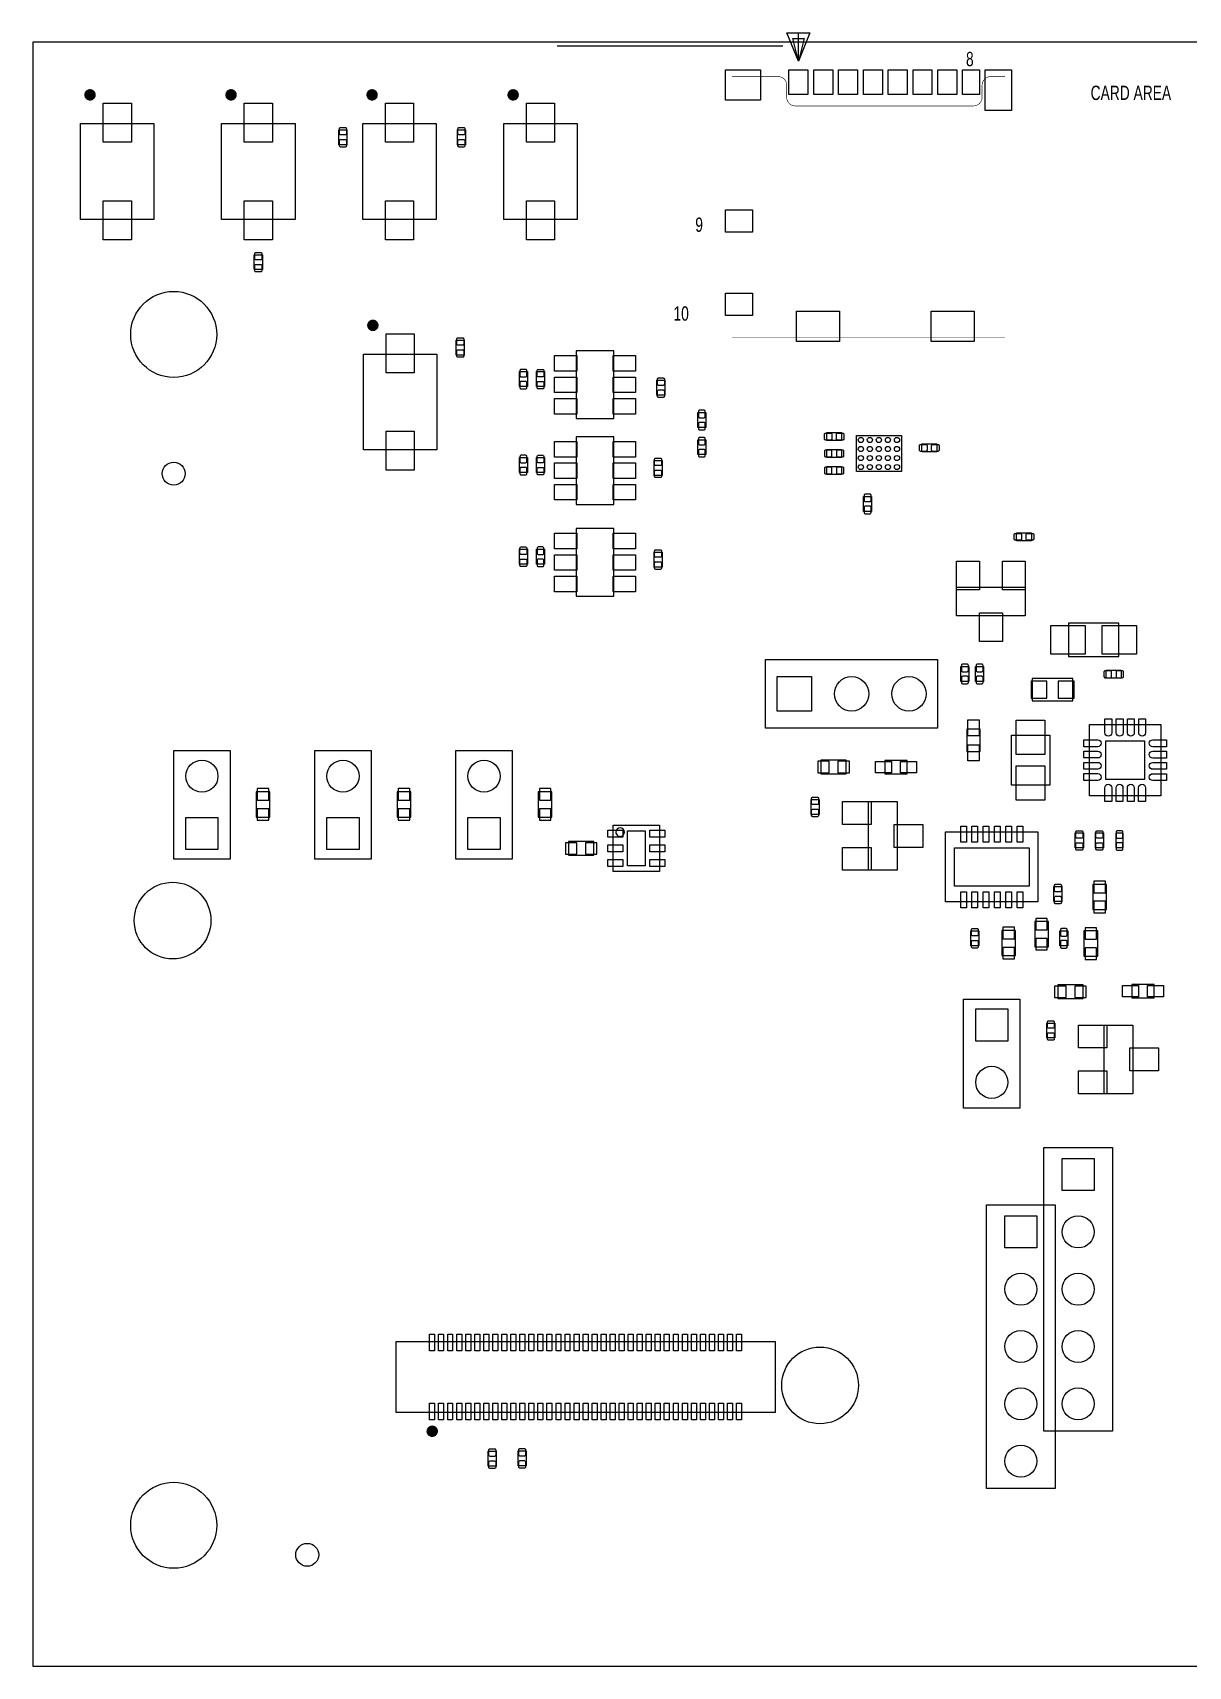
# Model space of a CAD drawing. Header units: inches. Extents: x -6 to 121, y -6 to 66.
# Drawn here: x -6.2 to 45, y -6.2 to 66.2 of the extents above; entities that cross this region are included whole.
import ezdxf
from ezdxf.enums import TextEntityAlignment as Align

# ---------------------------------------------------------------- set-up
doc = ezdxf.new("R2010")
doc.units = ezdxf.units.IN
for name, color, linetype in [('BG_OUTLINE', 171, 'CONTINUOUS'), ('PG_ASSEMBLY_TOP', 111, 'CONTINUOUS'), ('PIN_TOP', 4, 'CONTINUOUS')]:
    doc.layers.add(name, color=color, linetype=linetype)

msp = doc.modelspace()

# ---------------------------------------------------------------- linework, layer by layer
at = {"layer": 'BG_OUTLINE'}
for points in [[(-6.25, -6.25), (115.9748, -6.25), (115.9748, 65.7336), (-6.25, 65.7336), (-6.25, -6.25)], [(26.9961, 65.5583), (16.9935, 65.5583)]]:
    msp.add_lwpolyline(points, dxfattribs=at)
at = {"layer": 'PG_ASSEMBLY_TOP'}
for points in [[(27.6834, 64.8824), (27.1754, 66.1524), (28.1914, 66.1524), (27.6834, 64.8824), (27.4294, 65.8984), (27.9374, 65.8984), (27.6834, 64.8824), (27.6834, 66.1524)], [(-4.1256, 57.8791), (-4.1256, 62.1209), (-0.8744, 62.1209), (-0.8744, 57.8791), (-4.1256, 57.8791)], [(2.1244, 57.8791), (2.1244, 62.1209), (5.3756, 62.1209), (5.3756, 57.8791), (2.1244, 57.8791)], [(7.6778, 61.1865), (7.3222, 61.1865), (7.3222, 61.8469), (7.6778, 61.8469), (7.6778, 61.1865)], [(8.3744, 57.8791), (8.3744, 62.1209), (11.6256, 62.1209), (11.6256, 57.8791), (8.3744, 57.8791)], [(12.9278, 61.1865), (12.5722, 61.1865), (12.5722, 61.8469), (12.9278, 61.8469), (12.9278, 61.1865)], [(14.6244, 57.8791), (14.6244, 62.1209), (17.8756, 62.1209), (17.8756, 57.8791), (14.6244, 57.8791)], [(3.5722, 56.3135), (3.9278, 56.3135), (3.9278, 55.6531), (3.5722, 55.6531), (3.5722, 56.3135)], [(12.5222, 52.5272), (12.8778, 52.5272), (12.8778, 51.8668), (12.5222, 51.8668), (12.5222, 52.5272)], [(8.4074, 47.6631), (8.4074, 51.9049), (11.6586, 51.9049), (11.6586, 47.6631), (8.4074, 47.6631)], [(17.829, 49.046), (19.509, 49.046), (19.509, 52.046), (17.829, 52.046), (17.829, 49.046)], [(15.3162, 51.1302), (15.6718, 51.1302), (15.6718, 50.4698), (15.3162, 50.4698), (15.3162, 51.1302)], [(16.4338, 50.4698), (16.0782, 50.4698), (16.0782, 51.1302), (16.4338, 51.1302), (16.4338, 50.4698)], [(21.7678, 50.0888), (21.4122, 50.0888), (21.4122, 50.7492), (21.7678, 50.7492), (21.7678, 50.0888)], [(23.223, 49.3145), (23.5786, 49.3145), (23.5786, 48.6541), (23.223, 48.6541), (23.223, 49.3145)], [(17.829, 45.236), (19.509, 45.236), (19.509, 48.236), (17.829, 48.236), (17.829, 45.236)], [(23.223, 48.1145), (23.5786, 48.1145), (23.5786, 47.4541), (23.223, 47.4541), (23.223, 48.1145)], [(28.9365, 48.0722), (28.9365, 48.4278), (29.5969, 48.4278), (29.5969, 48.0722), (28.9365, 48.0722)], [(30.25, 46.6999), (30.25, 48.3001), (32.25, 48.3001), (32.25, 46.6999), (30.25, 46.6999)], [(33.8135, 47.9278), (33.8135, 47.5722), (33.1531, 47.5722), (33.1531, 47.9278), (33.8135, 47.9278)], [(15.3162, 47.3202), (15.6718, 47.3202), (15.6718, 46.6598), (15.3162, 46.6598), (15.3162, 47.3202)], [(16.4338, 46.6598), (16.0782, 46.6598), (16.0782, 47.3202), (16.4338, 47.3202), (16.4338, 46.6598)], [(21.6408, 46.5328), (21.2852, 46.5328), (21.2852, 47.1932), (21.6408, 47.1932), (21.6408, 46.5328)], [(28.9365, 47.3222), (28.9365, 47.6778), (29.5969, 47.6778), (29.5969, 47.3222), (28.9365, 47.3222)], [(28.9365, 46.5722), (28.9365, 46.9278), (29.5969, 46.9278), (29.5969, 46.5722), (28.9365, 46.5722)], [(30.9278, 44.9365), (30.5722, 44.9365), (30.5722, 45.5969), (30.9278, 45.5969), (30.9278, 44.9365)], [(17.829, 41.172), (19.509, 41.172), (19.509, 44.172), (17.829, 44.172), (17.829, 41.172)], [(37.3465, 43.6322), (37.3465, 43.9878), (38.0069, 43.9878), (38.0069, 43.6322), (37.3465, 43.6322)], [(15.6718, 42.5958), (15.3162, 42.5958), (15.3162, 43.2562), (15.6718, 43.2562), (15.6718, 42.5958)], [(16.0782, 43.2562), (16.4338, 43.2562), (16.4338, 42.5958), (16.0782, 42.5958), (16.0782, 43.2562)], [(21.6408, 42.4688), (21.2852, 42.4688), (21.2852, 43.1292), (21.6408, 43.1292), (21.6408, 42.4688)], [(41.8846, 39.9796), (39.6494, 39.9796), (39.6494, 38.5064), (41.8846, 38.5064), (41.8846, 39.9796)], [(26.2935, 35.326), (26.23, 35.326), (26.23, 38.374), (26.2935, 38.374), (33.7865, 38.374), (33.85, 38.374), (33.85, 35.326), (33.7865, 35.326), (26.23, 35.326)], [(34.8842, 38.0604), (35.2398, 38.0604), (35.2398, 37.4), (34.8842, 37.4), (34.8842, 38.0604)], [(35.5335, 38.0604), (35.8891, 38.0604), (35.8891, 37.4), (35.5335, 37.4), (35.5335, 38.0604)], [(41.3258, 37.5412), (41.3258, 37.8968), (41.9862, 37.8968), (41.9862, 37.5412), (41.3258, 37.5412)], [(40.5892, 35.4838), (43.7388, 35.4838), (43.7388, 32.3342), (40.5892, 32.3342), (40.5892, 35.4838)], [(35.1415, 35.2914), (35.1415, 34.2914), (35.7415, 34.2914), (35.7415, 35.2914), (35.1415, 35.2914)], [(37.1221, 32.8041), (37.1221, 35.0139), (38.8239, 35.0139), (38.8239, 32.8041), (37.1221, 32.8041)], [(2.4946, 29.517), (0.0054, 29.517), (0.0054, 34.343), (2.4946, 34.343), (2.4946, 29.517)], [(8.7446, 29.517), (6.2554, 29.517), (6.2554, 34.343), (8.7446, 34.343), (8.7446, 29.517)], [(14.9946, 29.517), (12.5054, 29.517), (12.5054, 34.343), (14.9946, 34.343), (14.9946, 29.517)], [(29.8011, 33.3028), (29.8011, 33.9124), (28.6835, 33.9124), (28.6835, 33.3028), (29.8011, 33.3028)], [(31.5056, 33.3026), (32.5056, 33.3026), (32.5056, 33.9026), (31.5056, 33.9026), (31.5056, 33.3026)], [(4.2624, 32.5081), (3.6528, 32.5081), (3.6528, 31.3905), (4.2624, 31.3905), (4.2624, 32.5081)], [(10.5124, 32.5081), (9.9028, 32.5081), (9.9028, 31.3905), (10.5124, 31.3905), (10.5124, 32.5081)], [(16.7624, 32.5081), (16.1528, 32.5081), (16.1528, 31.3905), (16.7624, 31.3905), (16.7624, 32.5081)], [(28.5988, 31.5071), (28.2432, 31.5071), (28.2432, 32.1675), (28.5988, 32.1675), (28.5988, 31.5071)], [(19.475, 31.025), (21.525, 31.025), (21.525, 28.975), (19.475, 28.975), (19.475, 31.025)], [(38.295, 27.6302), (34.2056, 27.6302), (34.2056, 30.729), (38.295, 30.729), (38.295, 27.6302)], [(40.3098, 30.0228), (39.9542, 30.0228), (39.9542, 30.6832), (40.3098, 30.6832), (40.3098, 30.0228)], [(40.8432, 30.6832), (41.1988, 30.6832), (41.1988, 30.0228), (40.8432, 30.0228), (40.8432, 30.6832)], [(42.0751, 30.668), (41.7449, 30.668), (41.7449, 30.038), (42.0751, 30.038), (42.0751, 30.668)], [(18.6143, 29.6952), (18.6143, 30.3048), (17.4967, 30.3048), (17.4967, 29.6952), (18.6143, 29.6952)], [(39.0047, 28.3089), (39.3603, 28.3089), (39.3603, 27.6485), (39.0047, 27.6485), (39.0047, 28.3089)], [(40.7296, 27.2874), (41.3392, 27.2874), (41.3392, 28.405), (40.7296, 28.405), (40.7296, 27.2874)], [(35.6778, 25.6865), (35.3222, 25.6865), (35.3222, 26.3469), (35.6778, 26.3469), (35.6778, 25.6865)], [(37.3048, 26.3643), (36.6952, 26.3643), (36.6952, 25.2467), (37.3048, 25.2467), (37.3048, 26.3643)], [(38.7642, 26.7599), (38.1546, 26.7599), (38.1546, 25.6423), (38.7642, 25.6423), (38.7642, 26.7599)], [(39.6234, 25.6835), (39.2678, 25.6835), (39.2678, 26.3439), (39.6234, 26.3439), (39.6234, 25.6835)], [(40.9448, 26.3398), (40.3352, 26.3398), (40.3352, 25.2222), (40.9448, 25.2222), (40.9448, 26.3398)], [(40.2955, 23.341), (40.2955, 23.9506), (39.1779, 23.9506), (39.1779, 23.341), (40.2955, 23.341)], [(42.453, 23.3712), (43.453, 23.3712), (43.453, 23.9712), (42.453, 23.9712), (42.453, 23.3712)], [(35.0054, 23.3156), (37.4946, 23.3156), (37.4946, 18.4896), (35.0054, 18.4896), (35.0054, 23.3156)], [(39.0462, 21.6011), (38.6906, 21.6011), (38.6906, 22.2615), (39.0462, 22.2615), (39.0462, 21.6011)], [(38.5556, 16.7497), (41.6036, 16.7497), (41.6036, 4.1767), (38.5556, 4.1767), (38.5556, 16.7497)], [(36.0156, 14.2097), (39.0636, 14.2097), (39.0636, 1.6367), (36.0156, 1.6367), (36.0156, 14.2097)], [(9.8508, 8.1422), (26.6508, 8.1422), (26.6508, 5.0022), (9.8508, 5.0022), (9.8508, 8.1422)], [(13.9398, 3.2851), (14.2954, 3.2851), (14.2954, 2.6247), (13.9398, 2.6247), (13.9398, 3.2851)], [(15.2622, 3.2969), (15.6178, 3.2969), (15.6178, 2.6365), (15.2622, 2.6365), (15.2622, 3.2969)]]:
    msp.add_lwpolyline(points, dxfattribs=at)
for points, format in [([(36.8383, 64.2065, 0, 0, 0), (36.8383, 52.6566, 0.0254, 0.0254, 0), (24.7383, 52.6566, 0, 0, 0), (24.7383, 64.2065, 0.0254, 0.0254, 0), (26.7832, 64.2065, 0.0254, 0.0254, -0.414261), (27.1642, 63.8255, 0.0254, 0.0254, 0), (27.1642, 63.2875, 0.0254, 0.0254, 0.414165), (27.5452, 62.9065, 0.0254, 0.0254, 0), (35.4423, 62.9065, 0.0254, 0.0254, 0.414213), (35.8233, 63.2875, 0.0254, 0.0254, 0), (35.8233, 63.8255, 0.0254, 0.0254, -0.414212), (36.2043, 64.2065, 0.0254, 0.0254, 0), (36.8383, 64.2065, 0.0254, 0.0254, 0)], "xyseb"), ([(-3.5818, 63.396, 0.254, 0.254, 0.999843), (-3.8358, 63.396, 0.254, 0.254, 1.000157), (-3.5818, 63.396, 0.254, 0.254, 0)], "xyseb"), ([(2.6682, 63.396, 0.254, 0.254, 0.999843), (2.4142, 63.396, 0.254, 0.254, 1.000157), (2.6682, 63.396, 0.254, 0.254, 0)], "xyseb"), ([(8.9182, 63.396, 0.254, 0.254, 0.999843), (8.6642, 63.396, 0.254, 0.254, 1.000157), (8.9182, 63.396, 0.254, 0.254, 0)], "xyseb"), ([(15.1682, 63.396, 0.254, 0.254, 0.999843), (14.9142, 63.396, 0.254, 0.254, 1.000157), (15.1682, 63.396, 0.254, 0.254, 0)], "xyseb"), ([(8.9512, 53.18, 0.254, 0.254, 0.999843), (8.6972, 53.18, 0.254, 0.254, 1.000157), (8.9512, 53.18, 0.254, 0.254, 0)], "xyseb"), ([(19.9731, 30.7193, 0.999885), (19.5921, 30.7194, 1.000115), (19.9731, 30.7193)], "xyb"), ([(11.5821, 4.1699, 0.254, 0.254, 1), (11.3281, 4.1699, 0.254, 0.254, 1), (11.5821, 4.1699, 0.254, 0.254, 0)], "xyseb")]:
    msp.add_lwpolyline(points, format=format, dxfattribs=at)
for points in [[(34.69, 40.314), (34.69, 41.584), (37.738, 41.584), (37.738, 40.314)], [(39.8495, 36.5408), (39.8495, 37.5314), (38.0461, 37.5314), (38.0461, 36.5408)], [(32.0532, 29.0306), (30.7832, 29.0306), (30.7832, 32.0786), (32.0532, 32.0786)], [(42.5006, 19.1246), (41.2306, 19.1246), (41.2306, 22.1726), (42.5006, 22.1726)]]:
    msp.add_lwpolyline(points, close=True, dxfattribs=at)
at = {"layer": 'PIN_TOP'}
for points in [[(24.4487, 64.5047), (25.9981, 64.5047), (25.9981, 63.1585), (24.4487, 63.1585)], [(28.1025, 64.5027), (28.1025, 63.4105), (27.2643, 63.4105), (27.2643, 64.5027)], [(29.2023, 64.5027), (29.2023, 63.4105), (28.3641, 63.4105), (28.3641, 64.5027)], [(30.3024, 64.5027), (30.3024, 63.4105), (29.4642, 63.4105), (29.4642, 64.5027)], [(31.4025, 64.5027), (31.4025, 63.4105), (30.5643, 63.4105), (30.5643, 64.5027)], [(32.5023, 64.5027), (32.5023, 63.4105), (31.6641, 63.4105), (31.6641, 64.5027)], [(33.6024, 64.5027), (33.6024, 63.4105), (32.7642, 63.4105), (32.7642, 64.5027)], [(34.7024, 64.5027), (34.7024, 63.4105), (33.8642, 63.4105), (33.8642, 64.5027)], [(35.7144, 64.5027), (35.7144, 63.4105), (34.9524, 63.4105), (34.9524, 64.5027)], [(37.1274, 64.5083), (37.1274, 62.7049), (35.959, 62.7049), (35.959, 64.5083)], [(-3.1223, 61.2954), (-3.1223, 63.0226), (-1.8777, 63.0226), (-1.8777, 61.2954)], [(3.1277, 61.2954), (3.1277, 63.0226), (4.3723, 63.0226), (4.3723, 61.2954)], [(9.3777, 61.2954), (9.3777, 63.0226), (10.6223, 63.0226), (10.6223, 61.2954)], [(15.6277, 61.2954), (15.6277, 63.0226), (16.8723, 63.0226), (16.8723, 61.2954)], [(-3.1223, 56.9774), (-3.1223, 58.7046), (-1.8777, 58.7046), (-1.8777, 56.9774)], [(3.1277, 56.9774), (3.1277, 58.7046), (4.3723, 58.7046), (4.3723, 56.9774)], [(9.3777, 56.9774), (9.3777, 58.7046), (10.6223, 58.7046), (10.6223, 56.9774)], [(15.6277, 56.9774), (15.6277, 58.7046), (16.8723, 58.7046), (16.8723, 56.9774)], [(24.4515, 58.3018), (25.6453, 58.3018), (25.6453, 57.3112), (24.4515, 57.3112)], [(24.4515, 54.6018), (25.6453, 54.6018), (25.6453, 53.6112), (24.4515, 53.6112)], [(27.5958, 53.8047), (29.5008, 53.8047), (29.5008, 52.4585), (27.5958, 52.4585)], [(33.5658, 53.8047), (35.4708, 53.8047), (35.4708, 52.4585), (33.5658, 52.4585)], [(9.4107, 51.0794), (9.4107, 52.8066), (10.6553, 52.8066), (10.6553, 51.0794)], [(17.869, 51.151), (16.879, 51.151), (16.879, 51.841), (17.869, 51.841)], [(20.459, 51.151), (19.469, 51.151), (19.469, 51.841), (20.459, 51.841)], [(17.869, 50.201), (16.879, 50.201), (16.879, 50.891), (17.869, 50.891)], [(20.459, 50.201), (19.469, 50.201), (19.469, 50.891), (20.459, 50.891)], [(17.869, 49.251), (16.879, 49.251), (16.879, 49.941), (17.869, 49.941)], [(20.459, 49.251), (19.469, 49.251), (19.469, 49.941), (20.459, 49.941)], [(9.4107, 46.7614), (9.4107, 48.4886), (10.6553, 48.4886), (10.6553, 46.7614)], [(17.869, 47.341), (16.879, 47.341), (16.879, 48.031), (17.869, 48.031)], [(20.459, 47.341), (19.469, 47.341), (19.469, 48.031), (20.459, 48.031)], [(17.869, 46.391), (16.879, 46.391), (16.879, 47.081), (17.869, 47.081)], [(20.459, 46.391), (19.469, 46.391), (19.469, 47.081), (20.459, 47.081)], [(17.869, 45.441), (16.879, 45.441), (16.879, 46.131), (17.869, 46.131)], [(20.459, 45.441), (19.469, 45.441), (19.469, 46.131), (20.459, 46.131)], [(17.869, 43.277), (16.879, 43.277), (16.879, 43.967), (17.869, 43.967)], [(20.459, 43.277), (19.469, 43.277), (19.469, 43.967), (20.459, 43.967)], [(17.869, 42.327), (16.879, 42.327), (16.879, 43.017), (17.869, 43.017)], [(20.459, 42.327), (19.469, 42.327), (19.469, 43.017), (20.459, 43.017)], [(34.69, 42.727), (35.706, 42.727), (35.706, 41.457), (34.69, 41.457)], [(36.722, 42.727), (37.738, 42.727), (37.738, 41.457), (36.722, 41.457)], [(17.869, 41.377), (16.879, 41.377), (16.879, 42.067), (17.869, 42.067)], [(20.459, 41.377), (19.469, 41.377), (19.469, 42.067), (20.459, 42.067)], [(35.706, 40.441), (36.722, 40.441), (36.722, 39.171), (35.706, 39.171)], [(38.862, 39.878), (40.386, 39.878), (40.386, 38.608), (38.862, 38.608)], [(41.148, 39.878), (42.672, 39.878), (42.672, 38.608), (41.148, 38.608)], [(28.262, 36.088), (26.738, 36.088), (26.738, 37.612), (28.262, 37.612)], [(38.6958, 36.6561), (38.6958, 37.4161), (37.9958, 37.4161), (37.9958, 36.6561)], [(39.8998, 36.6561), (39.8998, 37.4161), (39.1998, 37.4161), (39.1998, 36.6561)], [(35.6955, 35.7026), (35.6955, 34.9914), (35.1875, 34.9914), (35.1875, 35.7026)], [(38.608, 35.687), (38.608, 34.163), (37.338, 34.163), (37.338, 35.687)], [(43.0149, 33.0581), (41.3131, 33.0581), (41.3131, 34.7599), (43.0149, 34.7599)], [(35.6955, 34.5914), (35.6955, 33.8802), (35.1875, 33.8802), (35.1875, 34.5914)], [(28.5438, 33.8616), (28.5438, 33.3536), (29.0518, 33.3536), (29.0518, 33.8616)], [(29.4328, 33.8616), (29.4328, 33.3536), (29.9408, 33.3536), (29.9408, 33.8616)], [(31.0944, 33.8566), (31.8056, 33.8566), (31.8056, 33.3486), (31.0944, 33.3486)], [(32.2056, 33.8566), (32.9168, 33.8566), (32.9168, 33.3486), (32.2056, 33.3486)], [(38.608, 33.655), (38.608, 32.131), (37.338, 32.131), (37.338, 33.655)], [(3.7036, 32.1398), (4.2116, 32.1398), (4.2116, 32.6478), (3.7036, 32.6478)], [(9.9536, 32.1398), (10.4616, 32.1398), (10.4616, 32.6478), (9.9536, 32.6478)], [(16.2036, 32.1398), (16.7116, 32.1398), (16.7116, 32.6478), (16.2036, 32.6478)], [(29.6402, 31.0626), (29.6402, 32.0786), (30.9102, 32.0786), (30.9102, 31.0626)], [(1.9612, 31.3712), (1.9612, 29.9488), (0.5388, 29.9488), (0.5388, 31.3712)], [(3.7036, 31.2508), (4.2116, 31.2508), (4.2116, 31.7588), (3.7036, 31.7588)], [(8.2112, 31.3712), (8.2112, 29.9488), (6.7888, 29.9488), (6.7888, 31.3712)], [(9.9536, 31.2508), (10.4616, 31.2508), (10.4616, 31.7588), (9.9536, 31.7588)], [(14.4612, 31.3712), (14.4612, 29.9488), (13.0388, 29.9488), (13.0388, 31.3712)], [(16.2036, 31.2508), (16.7116, 31.2508), (16.7116, 31.7588), (16.2036, 31.7588)], [(19.9, 30.4976), (19.2396, 30.4976), (19.2396, 30.8024), (19.9, 30.8024)], [(20.1063, 29.2253), (20.1063, 30.7747), (20.8937, 30.7747), (20.8937, 29.2253)], [(21.7604, 30.4976), (21.1, 30.4976), (21.1, 30.8024), (21.7604, 30.8024)], [(31.9262, 30.0466), (31.9262, 31.0626), (33.1962, 31.0626), (33.1962, 30.0466)], [(35.1276, 30.9906), (35.1276, 30.2794), (34.8736, 30.2794), (34.8736, 30.9906)], [(35.6255, 30.9906), (35.6255, 30.2794), (35.3715, 30.2794), (35.3715, 30.9906)], [(36.1259, 30.9906), (36.1259, 30.2794), (35.8719, 30.2794), (35.8719, 30.9906)], [(36.6262, 30.9906), (36.6262, 30.2794), (36.3722, 30.2794), (36.3722, 30.9906)], [(37.1266, 30.9906), (37.1266, 30.2794), (36.8726, 30.2794), (36.8726, 30.9906)], [(37.627, 30.9906), (37.627, 30.2794), (37.373, 30.2794), (37.373, 30.9906)], [(17.357, 30.254), (17.357, 29.746), (17.865, 29.746), (17.865, 30.254)], [(18.246, 30.254), (18.246, 29.746), (18.754, 29.746), (18.754, 30.254)], [(19.9, 29.8476), (19.2396, 29.8476), (19.2396, 30.1524), (19.9, 30.1524)], [(21.7604, 29.8476), (21.1, 29.8476), (21.1, 30.1524), (21.7604, 30.1524)], [(29.6402, 29.0306), (29.6402, 30.0466), (30.9102, 30.0466), (30.9102, 29.0306)], [(34.5993, 30.0305), (37.9013, 30.0305), (37.9013, 28.3287), (34.5993, 28.3287)], [(19.9, 29.1976), (19.2396, 29.1976), (19.2396, 29.5024), (19.9, 29.5024)], [(21.7604, 29.1976), (21.1, 29.1976), (21.1, 29.5024), (21.7604, 29.5024)], [(41.2884, 28.5447), (40.7804, 28.5447), (40.7804, 28.0367), (41.2884, 28.0367)], [(35.1276, 28.0798), (35.1276, 27.3686), (34.8736, 27.3686), (34.8736, 28.0798)], [(35.6255, 28.0798), (35.6255, 27.3686), (35.3715, 27.3686), (35.3715, 28.0798)], [(36.1259, 28.0798), (36.1259, 27.3686), (35.8719, 27.3686), (35.8719, 28.0798)], [(36.6262, 28.0798), (36.6262, 27.3686), (36.3722, 27.3686), (36.3722, 28.0798)], [(37.1266, 28.0798), (37.1266, 27.3686), (36.8726, 27.3686), (36.8726, 28.0798)], [(37.627, 28.0798), (37.627, 27.3686), (37.373, 27.3686), (37.373, 28.0798)], [(41.2884, 27.6557), (40.7804, 27.6557), (40.7804, 27.1477), (41.2884, 27.1477)], [(38.2054, 26.3916), (38.7134, 26.3916), (38.7134, 26.8996), (38.2054, 26.8996)], [(36.746, 25.996), (37.254, 25.996), (37.254, 26.504), (36.746, 26.504)], [(40.386, 25.9715), (40.894, 25.9715), (40.894, 26.4795), (40.386, 26.4795)], [(36.746, 25.107), (37.254, 25.107), (37.254, 25.615), (36.746, 25.615)], [(38.2054, 25.5026), (38.7134, 25.5026), (38.7134, 26.0106), (38.2054, 26.0106)], [(40.386, 25.0825), (40.894, 25.0825), (40.894, 25.5905), (40.386, 25.5905)], [(39.0382, 23.8998), (39.0382, 23.3918), (39.5462, 23.3918), (39.5462, 23.8998)], [(39.9272, 23.8998), (39.9272, 23.3918), (40.4352, 23.3918), (40.4352, 23.8998)], [(42.0418, 23.9252), (42.753, 23.9252), (42.753, 23.4172), (42.0418, 23.4172)], [(43.153, 23.9252), (43.8642, 23.9252), (43.8642, 23.4172), (43.153, 23.4172)], [(35.5388, 21.4614), (35.5388, 22.8838), (36.9612, 22.8838), (36.9612, 21.4614)], [(40.0876, 21.1566), (40.0876, 22.1726), (41.3576, 22.1726), (41.3576, 21.1566)], [(42.3736, 20.1406), (42.3736, 21.1566), (43.6436, 21.1566), (43.6436, 20.1406)], [(40.0876, 19.1246), (40.0876, 20.1406), (41.3576, 20.1406), (41.3576, 19.1246)], [(39.3684, 14.832), (39.3684, 16.2544), (40.7908, 16.2544), (40.7908, 14.832)], [(36.8284, 12.292), (36.8284, 13.7144), (38.2508, 13.7144), (38.2508, 12.292)], [(11.3408, 7.7372), (11.3408, 8.4647), (11.5608, 8.4647), (11.5608, 7.7372)], [(11.7408, 7.7372), (11.7408, 8.4647), (11.9608, 8.4647), (11.9608, 7.7372)], [(12.1408, 7.7372), (12.1408, 8.4647), (12.3608, 8.4647), (12.3608, 7.7372)], [(12.5408, 7.7372), (12.5408, 8.4647), (12.7608, 8.4647), (12.7608, 7.7372)], [(12.9408, 7.7372), (12.9408, 8.4647), (13.1608, 8.4647), (13.1608, 7.7372)], [(13.3408, 7.7372), (13.3408, 8.4647), (13.5608, 8.4647), (13.5608, 7.7372)], [(13.7408, 7.7372), (13.7408, 8.4647), (13.9608, 8.4647), (13.9608, 7.7372)], [(14.1408, 7.7372), (14.1408, 8.4647), (14.3608, 8.4647), (14.3608, 7.7372)], [(14.5408, 7.7372), (14.5408, 8.4647), (14.7608, 8.4647), (14.7608, 7.7372)], [(14.9408, 7.7372), (14.9408, 8.4647), (15.1608, 8.4647), (15.1608, 7.7372)], [(15.3408, 7.7372), (15.3408, 8.4647), (15.5608, 8.4647), (15.5608, 7.7372)], [(15.7408, 7.7372), (15.7408, 8.4647), (15.9608, 8.4647), (15.9608, 7.7372)], [(16.1408, 7.7372), (16.1408, 8.4647), (16.3608, 8.4647), (16.3608, 7.7372)], [(16.5408, 7.7372), (16.5408, 8.4647), (16.7608, 8.4647), (16.7608, 7.7372)], [(16.9408, 7.7372), (16.9408, 8.4647), (17.1608, 8.4647), (17.1608, 7.7372)], [(17.3408, 7.7372), (17.3408, 8.4647), (17.5608, 8.4647), (17.5608, 7.7372)], [(17.7408, 7.7372), (17.7408, 8.4647), (17.9608, 8.4647), (17.9608, 7.7372)], [(18.1408, 7.7372), (18.1408, 8.4647), (18.3608, 8.4647), (18.3608, 7.7372)], [(18.5408, 7.7372), (18.5408, 8.4647), (18.7608, 8.4647), (18.7608, 7.7372)], [(18.9408, 7.7372), (18.9408, 8.4647), (19.1608, 8.4647), (19.1608, 7.7372)], [(19.3408, 7.7372), (19.3408, 8.4647), (19.5608, 8.4647), (19.5608, 7.7372)], [(19.7408, 7.7372), (19.7408, 8.4647), (19.9608, 8.4647), (19.9608, 7.7372)], [(20.1408, 7.7372), (20.1408, 8.4647), (20.3608, 8.4647), (20.3608, 7.7372)], [(20.5408, 7.7372), (20.5408, 8.4647), (20.7608, 8.4647), (20.7608, 7.7372)], [(20.9408, 7.7372), (20.9408, 8.4647), (21.1608, 8.4647), (21.1608, 7.7372)], [(21.3408, 7.7372), (21.3408, 8.4647), (21.5608, 8.4647), (21.5608, 7.7372)], [(21.7408, 7.7372), (21.7408, 8.4647), (21.9608, 8.4647), (21.9608, 7.7372)], [(22.1408, 7.7372), (22.1408, 8.4647), (22.3608, 8.4647), (22.3608, 7.7372)], [(22.5408, 7.7372), (22.5408, 8.4647), (22.7608, 8.4647), (22.7608, 7.7372)], [(22.9408, 7.7372), (22.9408, 8.4647), (23.1608, 8.4647), (23.1608, 7.7372)], [(23.3408, 7.7372), (23.3408, 8.4647), (23.5608, 8.4647), (23.5608, 7.7372)], [(23.7408, 7.7372), (23.7408, 8.4647), (23.9608, 8.4647), (23.9608, 7.7372)], [(24.1408, 7.7372), (24.1408, 8.4647), (24.3608, 8.4647), (24.3608, 7.7372)], [(24.5408, 7.7372), (24.5408, 8.4647), (24.7608, 8.4647), (24.7608, 7.7372)], [(24.9408, 7.7372), (24.9408, 8.4647), (25.1608, 8.4647), (25.1608, 7.7372)], [(11.3408, 4.6796), (11.3408, 5.4071), (11.5608, 5.4071), (11.5608, 4.6796)], [(11.7408, 4.6796), (11.7408, 5.4071), (11.9608, 5.4071), (11.9608, 4.6796)], [(12.1408, 4.6796), (12.1408, 5.4071), (12.3608, 5.4071), (12.3608, 4.6796)], [(12.5408, 4.6796), (12.5408, 5.4071), (12.7608, 5.4071), (12.7608, 4.6796)], [(12.9408, 4.6796), (12.9408, 5.4071), (13.1608, 5.4071), (13.1608, 4.6796)], [(13.3408, 4.6796), (13.3408, 5.4071), (13.5608, 5.4071), (13.5608, 4.6796)], [(13.7408, 4.6796), (13.7408, 5.4071), (13.9608, 5.4071), (13.9608, 4.6796)], [(14.1408, 4.6796), (14.1408, 5.4071), (14.3608, 5.4071), (14.3608, 4.6796)], [(14.5408, 4.6796), (14.5408, 5.4071), (14.7608, 5.4071), (14.7608, 4.6796)], [(14.9408, 4.6796), (14.9408, 5.4071), (15.1608, 5.4071), (15.1608, 4.6796)], [(15.3408, 4.6796), (15.3408, 5.4071), (15.5608, 5.4071), (15.5608, 4.6796)], [(15.7408, 4.6796), (15.7408, 5.4071), (15.9608, 5.4071), (15.9608, 4.6796)], [(16.1408, 4.6796), (16.1408, 5.4071), (16.3608, 5.4071), (16.3608, 4.6796)], [(16.5408, 4.6796), (16.5408, 5.4071), (16.7608, 5.4071), (16.7608, 4.6796)], [(16.9408, 4.6796), (16.9408, 5.4071), (17.1608, 5.4071), (17.1608, 4.6796)], [(17.3408, 4.6796), (17.3408, 5.4071), (17.5608, 5.4071), (17.5608, 4.6796)], [(17.7408, 4.6796), (17.7408, 5.4071), (17.9608, 5.4071), (17.9608, 4.6796)], [(18.1408, 4.6796), (18.1408, 5.4071), (18.3608, 5.4071), (18.3608, 4.6796)], [(18.5408, 4.6796), (18.5408, 5.4071), (18.7608, 5.4071), (18.7608, 4.6796)], [(18.9408, 4.6796), (18.9408, 5.4071), (19.1608, 5.4071), (19.1608, 4.6796)], [(19.3408, 4.6796), (19.3408, 5.4071), (19.5608, 5.4071), (19.5608, 4.6796)], [(19.7408, 4.6796), (19.7408, 5.4071), (19.9608, 5.4071), (19.9608, 4.6796)], [(20.1408, 4.6796), (20.1408, 5.4071), (20.3608, 5.4071), (20.3608, 4.6796)], [(20.5408, 4.6796), (20.5408, 5.4071), (20.7608, 5.4071), (20.7608, 4.6796)], [(20.9408, 4.6796), (20.9408, 5.4071), (21.1608, 5.4071), (21.1608, 4.6796)], [(21.3408, 4.6796), (21.3408, 5.4071), (21.5608, 5.4071), (21.5608, 4.6796)], [(21.7408, 4.6796), (21.7408, 5.4071), (21.9608, 5.4071), (21.9608, 4.6796)], [(22.1408, 4.6796), (22.1408, 5.4071), (22.3608, 5.4071), (22.3608, 4.6796)], [(22.5408, 4.6796), (22.5408, 5.4071), (22.7608, 5.4071), (22.7608, 4.6796)], [(22.9408, 4.6796), (22.9408, 5.4071), (23.1608, 5.4071), (23.1608, 4.6796)], [(23.3408, 4.6796), (23.3408, 5.4071), (23.5608, 5.4071), (23.5608, 4.6796)], [(23.7408, 4.6796), (23.7408, 5.4071), (23.9608, 5.4071), (23.9608, 4.6796)], [(24.1408, 4.6796), (24.1408, 5.4071), (24.3608, 5.4071), (24.3608, 4.6796)], [(24.5408, 4.6796), (24.5408, 5.4071), (24.7608, 5.4071), (24.7608, 4.6796)], [(24.9408, 4.6796), (24.9408, 5.4071), (25.1608, 5.4071), (25.1608, 4.6796)]]:
    msp.add_lwpolyline(points, close=True, dxfattribs=at)
for points in [[(7.6016, 61.6183), (7.3984, 61.6183, -0.414214), (7.3476, 61.6691), (7.3476, 61.8977, -0.414214), (7.3984, 61.9485), (7.6016, 61.9485, -0.414214), (7.6524, 61.8977), (7.6524, 61.6691, -0.414214)], [(12.8516, 61.6183), (12.6484, 61.6183, -0.414214), (12.5976, 61.6691), (12.5976, 61.8977, -0.414214), (12.6484, 61.9485), (12.8516, 61.9485, -0.414214), (12.9024, 61.8977), (12.9024, 61.6691, -0.414214)], [(7.6016, 61.0849), (7.3984, 61.0849, -0.414214), (7.3476, 61.1357), (7.3476, 61.3643, -0.414214), (7.3984, 61.4151), (7.6016, 61.4151, -0.414214), (7.6524, 61.3643), (7.6524, 61.1357, -0.414214)], [(12.8516, 61.0849), (12.6484, 61.0849, -0.414214), (12.5976, 61.1357), (12.5976, 61.3643, -0.414214), (12.6484, 61.4151), (12.8516, 61.4151, -0.414214), (12.9024, 61.3643), (12.9024, 61.1357, -0.414214)], [(3.6484, 56.4151), (3.8516, 56.4151, -0.414214), (3.9024, 56.3643), (3.9024, 56.1357, -0.414214), (3.8516, 56.0849), (3.6484, 56.0849, -0.414214), (3.5976, 56.1357), (3.5976, 56.3643, -0.414214)], [(3.6484, 55.8817), (3.8516, 55.8817, -0.414214), (3.9024, 55.8309), (3.9024, 55.6023, -0.414214), (3.8516, 55.5515), (3.6484, 55.5515, -0.414214), (3.5976, 55.6023), (3.5976, 55.8309, -0.414214)], [(12.5984, 52.6288), (12.8016, 52.6288, -0.414214), (12.8524, 52.578), (12.8524, 52.3494, -0.414214), (12.8016, 52.2986), (12.5984, 52.2986, -0.414214), (12.5476, 52.3494), (12.5476, 52.578, -0.414214)], [(12.5984, 52.0954), (12.8016, 52.0954, -0.414214), (12.8524, 52.0446), (12.8524, 51.816, -0.414214), (12.8016, 51.7652), (12.5984, 51.7652, -0.414214), (12.5476, 51.816), (12.5476, 52.0446, -0.414214)], [(15.6464, 50.9524), (15.6464, 51.181, 0.414214), (15.5956, 51.2318), (15.3924, 51.2318, 0.414214), (15.3416, 51.181), (15.3416, 50.9524, 0.414214), (15.3924, 50.9016), (15.5956, 50.9016, 0.414214)], [(15.6464, 50.419), (15.6464, 50.6476, 0.414214), (15.5956, 50.6984), (15.3924, 50.6984, 0.414214), (15.3416, 50.6476), (15.3416, 50.419, 0.414214), (15.3924, 50.3682), (15.5956, 50.3682, 0.414214)], [(16.3576, 50.9016), (16.1544, 50.9016, -0.414214), (16.1036, 50.9524), (16.1036, 51.181, -0.414214), (16.1544, 51.2318), (16.3576, 51.2318, -0.414214), (16.4084, 51.181), (16.4084, 50.9524, -0.414214)], [(16.3576, 50.3682), (16.1544, 50.3682, -0.414214), (16.1036, 50.419), (16.1036, 50.6476, -0.414214), (16.1544, 50.6984), (16.3576, 50.6984, -0.414214), (16.4084, 50.6476), (16.4084, 50.419, -0.414214)], [(21.6916, 50.5206), (21.4884, 50.5206, -0.414214), (21.4376, 50.5714), (21.4376, 50.8, -0.414214), (21.4884, 50.8508), (21.6916, 50.8508, -0.414214), (21.7424, 50.8), (21.7424, 50.5714, -0.414214)], [(21.6916, 49.9872), (21.4884, 49.9872, -0.414214), (21.4376, 50.038), (21.4376, 50.2666, -0.414214), (21.4884, 50.3174), (21.6916, 50.3174, -0.414214), (21.7424, 50.2666), (21.7424, 50.038, -0.414214)], [(23.5532, 49.1367), (23.5532, 49.3653, 0.414214), (23.5024, 49.4161), (23.2992, 49.4161, 0.414214), (23.2484, 49.3653), (23.2484, 49.1367, 0.414214), (23.2992, 49.0859), (23.5024, 49.0859, 0.414214)], [(23.5532, 48.6033), (23.5532, 48.8319, 0.414214), (23.5024, 48.8827), (23.2992, 48.8827, 0.414214), (23.2484, 48.8319), (23.2484, 48.6033, 0.414214), (23.2992, 48.5525), (23.5024, 48.5525, 0.414214)], [(23.5532, 47.9367), (23.5532, 48.1653, 0.414214), (23.5024, 48.2161), (23.2992, 48.2161, 0.414214), (23.2484, 48.1653), (23.2484, 47.9367, 0.414214), (23.2992, 47.8859), (23.5024, 47.8859, 0.414214)], [(28.8349, 48.1484), (28.8349, 48.3516, -0.414214), (28.8857, 48.4024), (29.1143, 48.4024, -0.414214), (29.1651, 48.3516), (29.1651, 48.1484, -0.414214), (29.1143, 48.0976), (28.8857, 48.0976, -0.414214)], [(29.3683, 48.1484), (29.3683, 48.3516, -0.414214), (29.4191, 48.4024), (29.6477, 48.4024, -0.414214), (29.6985, 48.3516), (29.6985, 48.1484, -0.414214), (29.6477, 48.0976), (29.4191, 48.0976, -0.414214)], [(33.3817, 47.8516), (33.3817, 47.6484, -0.414214), (33.3309, 47.5976), (33.1023, 47.5976, -0.414214), (33.0515, 47.6484), (33.0515, 47.8516, -0.414214), (33.1023, 47.9024), (33.3309, 47.9024, -0.414214)], [(33.9151, 47.8516), (33.9151, 47.6484, -0.414214), (33.8643, 47.5976), (33.6357, 47.5976, -0.414214), (33.5849, 47.6484), (33.5849, 47.8516, -0.414214), (33.6357, 47.9024), (33.8643, 47.9024, -0.414214)], [(15.6464, 47.1424), (15.6464, 47.371, 0.414214), (15.5956, 47.4218), (15.3924, 47.4218, 0.414214), (15.3416, 47.371), (15.3416, 47.1424, 0.414214), (15.3924, 47.0916), (15.5956, 47.0916, 0.414214)], [(16.3576, 47.0916), (16.1544, 47.0916, -0.414214), (16.1036, 47.1424), (16.1036, 47.371, -0.414214), (16.1544, 47.4218), (16.3576, 47.4218, -0.414214), (16.4084, 47.371), (16.4084, 47.1424, -0.414214)], [(21.5646, 46.9646), (21.3614, 46.9646, -0.414214), (21.3106, 47.0154), (21.3106, 47.244, -0.414214), (21.3614, 47.2948), (21.5646, 47.2948, -0.414214), (21.6154, 47.244), (21.6154, 47.0154, -0.414214)], [(23.5532, 47.4033), (23.5532, 47.6319, 0.414214), (23.5024, 47.6827), (23.2992, 47.6827, 0.414214), (23.2484, 47.6319), (23.2484, 47.4033, 0.414214), (23.2992, 47.3525), (23.5024, 47.3525, 0.414214)], [(29.1143, 47.6524), (28.8857, 47.6524, 0.414214), (28.8349, 47.6016), (28.8349, 47.3984, 0.414214), (28.8857, 47.3476), (29.1143, 47.3476, 0.414214), (29.1651, 47.3984), (29.1651, 47.6016, 0.414214)], [(29.6477, 47.6524), (29.4191, 47.6524, 0.414214), (29.3683, 47.6016), (29.3683, 47.3984, 0.414214), (29.4191, 47.3476), (29.6477, 47.3476, 0.414214), (29.6985, 47.3984), (29.6985, 47.6016, 0.414214)], [(15.6464, 46.609), (15.6464, 46.8376, 0.414214), (15.5956, 46.8884), (15.3924, 46.8884, 0.414214), (15.3416, 46.8376), (15.3416, 46.609, 0.414214), (15.3924, 46.5582), (15.5956, 46.5582, 0.414214)], [(16.3576, 46.5582), (16.1544, 46.5582, -0.414214), (16.1036, 46.609), (16.1036, 46.8376, -0.414214), (16.1544, 46.8884), (16.3576, 46.8884, -0.414214), (16.4084, 46.8376), (16.4084, 46.609, -0.414214)], [(21.5646, 46.4312), (21.3614, 46.4312, -0.414214), (21.3106, 46.482), (21.3106, 46.7106, -0.414214), (21.3614, 46.7614), (21.5646, 46.7614, -0.414214), (21.6154, 46.7106), (21.6154, 46.482, -0.414214)], [(29.1143, 46.9024), (28.8857, 46.9024, 0.414214), (28.8349, 46.8516), (28.8349, 46.6484, 0.414214), (28.8857, 46.5976), (29.1143, 46.5976, 0.414214), (29.1651, 46.6484), (29.1651, 46.8516, 0.414214)], [(29.6477, 46.9024), (29.4191, 46.9024, 0.414214), (29.3683, 46.8516), (29.3683, 46.6484, 0.414214), (29.4191, 46.5976), (29.6477, 46.5976, 0.414214), (29.6985, 46.6484), (29.6985, 46.8516, 0.414214)], [(30.5976, 45.6477), (30.5976, 45.4191, 0.414214), (30.6484, 45.3683), (30.8516, 45.3683, 0.414214), (30.9024, 45.4191), (30.9024, 45.6477, 0.414214), (30.8516, 45.6985), (30.6484, 45.6985, 0.414214)], [(30.5976, 45.1143), (30.5976, 44.8857, 0.414214), (30.6484, 44.8349), (30.8516, 44.8349, 0.414214), (30.9024, 44.8857), (30.9024, 45.1143, 0.414214), (30.8516, 45.1651), (30.6484, 45.1651, 0.414214)], [(37.2449, 43.7084), (37.2449, 43.9116, -0.414214), (37.2957, 43.9624), (37.5243, 43.9624, -0.414214), (37.5751, 43.9116), (37.5751, 43.7084, -0.414214), (37.5243, 43.6576), (37.2957, 43.6576, -0.414214)], [(37.7783, 43.7084), (37.7783, 43.9116, -0.414214), (37.8291, 43.9624), (38.0577, 43.9624, -0.414214), (38.1085, 43.9116), (38.1085, 43.7084, -0.414214), (38.0577, 43.6576), (37.8291, 43.6576, -0.414214)], [(15.5956, 43.0276), (15.3924, 43.0276, -0.414214), (15.3416, 43.0784), (15.3416, 43.307, -0.414214), (15.3924, 43.3578), (15.5956, 43.3578, -0.414214), (15.6464, 43.307), (15.6464, 43.0784, -0.414214)], [(15.5956, 42.4942), (15.3924, 42.4942, -0.414214), (15.3416, 42.545), (15.3416, 42.7736, -0.414214), (15.3924, 42.8244), (15.5956, 42.8244, -0.414214), (15.6464, 42.7736), (15.6464, 42.545, -0.414214)], [(16.4084, 43.0784), (16.4084, 43.307, 0.414214), (16.3576, 43.3578), (16.1544, 43.3578, 0.414214), (16.1036, 43.307), (16.1036, 43.0784, 0.414214), (16.1544, 43.0276), (16.3576, 43.0276, 0.414214)], [(16.4084, 42.545), (16.4084, 42.7736, 0.414214), (16.3576, 42.8244), (16.1544, 42.8244, 0.414214), (16.1036, 42.7736), (16.1036, 42.545, 0.414214), (16.1544, 42.4942), (16.3576, 42.4942, 0.414214)], [(21.5646, 42.9006), (21.3614, 42.9006, -0.414214), (21.3106, 42.9514), (21.3106, 43.18, -0.414214), (21.3614, 43.2308), (21.5646, 43.2308, -0.414214), (21.6154, 43.18), (21.6154, 42.9514, -0.414214)], [(21.5646, 42.3672), (21.3614, 42.3672, -0.414214), (21.3106, 42.418), (21.3106, 42.6466, -0.414214), (21.3614, 42.6974), (21.5646, 42.6974, -0.414214), (21.6154, 42.6466), (21.6154, 42.418, -0.414214)], [(35.2144, 37.8826), (35.2144, 38.1112, 0.414214), (35.1636, 38.162), (34.9604, 38.162, 0.414214), (34.9096, 38.1112), (34.9096, 37.8826, 0.414214), (34.9604, 37.8318), (35.1636, 37.8318, 0.414214)], [(35.8637, 37.8826), (35.8637, 38.1112, 0.414214), (35.8129, 38.162), (35.6097, 38.162, 0.414214), (35.5589, 38.1112), (35.5589, 37.8826, 0.414214), (35.6097, 37.8318), (35.8129, 37.8318, 0.414214)], [(41.5036, 37.8714), (41.275, 37.8714, 0.414214), (41.2242, 37.8206), (41.2242, 37.6174, 0.414214), (41.275, 37.5666), (41.5036, 37.5666, 0.414214), (41.5544, 37.6174), (41.5544, 37.8206, 0.414214)], [(42.037, 37.8714), (41.8084, 37.8714, 0.414214), (41.7576, 37.8206), (41.7576, 37.6174, 0.414214), (41.8084, 37.5666), (42.037, 37.5666, 0.414214), (42.0878, 37.6174), (42.0878, 37.8206, 0.414214)], [(35.2144, 37.3492), (35.2144, 37.5778, 0.414214), (35.1636, 37.6286), (34.9604, 37.6286, 0.414214), (34.9096, 37.5778), (34.9096, 37.3492, 0.414214), (34.9604, 37.2984), (35.1636, 37.2984, 0.414214)], [(35.8637, 37.3492), (35.8637, 37.5778, 0.414214), (35.8129, 37.6286), (35.6097, 37.6286, 0.414214), (35.5589, 37.5778), (35.5589, 37.3492, 0.414214), (35.6097, 37.2984), (35.8129, 37.2984, 0.414214)], [(41.2623, 35.1282), (41.2623, 35.7378), (41.5671, 35.7378), (41.5671, 35.1282, -1)], [(41.7627, 35.1282), (41.7627, 35.7378), (42.0675, 35.7378), (42.0675, 35.1282, -1)], [(42.2631, 35.1282), (42.2631, 35.7378), (42.5679, 35.7378), (42.5679, 35.1282, -1)], [(42.7634, 35.1282), (42.7634, 35.7378), (43.0682, 35.7378), (43.0682, 35.1282, -1)], [(40.9448, 34.5084), (40.3352, 34.5084), (40.3352, 34.8132), (40.9448, 34.8132, -1)], [(43.3832, 34.8107), (43.9928, 34.8107), (43.9928, 34.5059), (43.3832, 34.5059, -1)], [(40.9448, 34.0081), (40.3352, 34.0081), (40.3352, 34.3129), (40.9448, 34.3129, -1)], [(43.3832, 34.3103), (43.9928, 34.3103), (43.9928, 34.0055), (43.3832, 34.0055, -1)], [(40.9448, 33.5077), (40.3352, 33.5077), (40.3352, 33.8125), (40.9448, 33.8125, -1)], [(40.9448, 33.0073), (40.3352, 33.0073), (40.3352, 33.3121), (40.9448, 33.3121, -1)], [(43.3832, 33.8099), (43.9928, 33.8099), (43.9928, 33.5051), (43.3832, 33.5051, -1)], [(43.3832, 33.3096), (43.9928, 33.3096), (43.9928, 33.0048), (43.3832, 33.0048, -1)], [(41.5646, 32.6898), (41.5646, 32.0802), (41.2598, 32.0802), (41.2598, 32.6898, -1)], [(42.0649, 32.6898), (42.0649, 32.0802), (41.7601, 32.0802), (41.7601, 32.6898, -1)], [(42.5653, 32.6898), (42.5653, 32.0802), (42.2605, 32.0802), (42.2605, 32.6898, -1)], [(43.0657, 32.6898), (43.0657, 32.0802), (42.7609, 32.0802), (42.7609, 32.6898, -1)], [(28.5226, 31.9389), (28.3194, 31.9389, -0.414214), (28.2686, 31.9897), (28.2686, 32.2183, -0.414214), (28.3194, 32.2691), (28.5226, 32.2691, -0.414214), (28.5734, 32.2183), (28.5734, 31.9897, -0.414214)], [(28.5226, 31.4055), (28.3194, 31.4055, -0.414214), (28.2686, 31.4563), (28.2686, 31.6849, -0.414214), (28.3194, 31.7357), (28.5226, 31.7357, -0.414214), (28.5734, 31.6849), (28.5734, 31.4563, -0.414214)], [(40.2336, 30.4546), (40.0304, 30.4546, -0.414214), (39.9796, 30.5054), (39.9796, 30.734, -0.414214), (40.0304, 30.7848), (40.2336, 30.7848, -0.414214), (40.2844, 30.734), (40.2844, 30.5054, -0.414214)], [(40.9194, 30.7848), (41.1226, 30.7848, -0.414214), (41.1734, 30.734), (41.1734, 30.5054, -0.414214), (41.1226, 30.4546), (40.9194, 30.4546, -0.414214), (40.8686, 30.5054), (40.8686, 30.734, -0.414214)], [(41.7576, 30.734), (41.7576, 30.5054, 0.414214), (41.8084, 30.4546), (42.0116, 30.4546, 0.414214), (42.0624, 30.5054), (42.0624, 30.734, 0.414214), (42.0116, 30.7848), (41.8084, 30.7848, 0.414214)], [(40.2336, 29.9212), (40.0304, 29.9212, -0.414214), (39.9796, 29.972), (39.9796, 30.2006, -0.414214), (40.0304, 30.2514), (40.2336, 30.2514, -0.414214), (40.2844, 30.2006), (40.2844, 29.972, -0.414214)], [(40.9194, 30.2514), (41.1226, 30.2514, -0.414214), (41.1734, 30.2006), (41.1734, 29.972, -0.414214), (41.1226, 29.9212), (40.9194, 29.9212, -0.414214), (40.8686, 29.972), (40.8686, 30.2006, -0.414214)], [(41.7576, 30.2006), (41.7576, 29.972, 0.414214), (41.8084, 29.9212), (42.0116, 29.9212, 0.414214), (42.0624, 29.972), (42.0624, 30.2006, 0.414214), (42.0116, 30.2514), (41.8084, 30.2514, 0.414214)], [(39.0809, 28.4105), (39.2841, 28.4105, -0.414214), (39.3349, 28.3597), (39.3349, 28.1311, -0.414214), (39.2841, 28.0803), (39.0809, 28.0803, -0.414214), (39.0301, 28.1311), (39.0301, 28.3597, -0.414214)], [(39.0809, 27.8771), (39.2841, 27.8771, -0.414214), (39.3349, 27.8263), (39.3349, 27.5977, -0.414214), (39.2841, 27.5469), (39.0809, 27.5469, -0.414214), (39.0301, 27.5977), (39.0301, 27.8263, -0.414214)], [(35.6016, 26.1183), (35.3984, 26.1183, -0.414214), (35.3476, 26.1691), (35.3476, 26.3977, -0.414214), (35.3984, 26.4485), (35.6016, 26.4485, -0.414214), (35.6524, 26.3977), (35.6524, 26.1691, -0.414214)], [(39.2932, 26.3947), (39.2932, 26.1661, 0.414214), (39.344, 26.1153), (39.5472, 26.1153, 0.414214), (39.598, 26.1661), (39.598, 26.3947, 0.414214), (39.5472, 26.4455), (39.344, 26.4455, 0.414214)], [(35.6016, 25.5849), (35.3984, 25.5849, -0.414214), (35.3476, 25.6357), (35.3476, 25.8643, -0.414214), (35.3984, 25.9151), (35.6016, 25.9151, -0.414214), (35.6524, 25.8643), (35.6524, 25.6357, -0.414214)], [(39.2932, 25.8613), (39.2932, 25.6327, 0.414214), (39.344, 25.5819), (39.5472, 25.5819, 0.414214), (39.598, 25.6327), (39.598, 25.8613, 0.414214), (39.5472, 25.9121), (39.344, 25.9121, 0.414214)], [(38.97, 22.0329), (38.7668, 22.0329, -0.414214), (38.716, 22.0837), (38.716, 22.3123, -0.414214), (38.7668, 22.3631), (38.97, 22.3631, -0.414214), (39.0208, 22.3123), (39.0208, 22.0837, -0.414214)], [(38.97, 21.4995), (38.7668, 21.4995, -0.414214), (38.716, 21.5503), (38.716, 21.7789, -0.414214), (38.7668, 21.8297), (38.97, 21.8297, -0.414214), (39.0208, 21.7789), (39.0208, 21.5503, -0.414214)], [(14.016, 3.3867), (14.2192, 3.3867, -0.414214), (14.27, 3.3359), (14.27, 3.1073, -0.414214), (14.2192, 3.0565), (14.016, 3.0565, -0.414214), (13.9652, 3.1073), (13.9652, 3.3359, -0.414214)], [(15.3384, 3.3985), (15.5416, 3.3985, -0.414214), (15.5924, 3.3477), (15.5924, 3.1191, -0.414214), (15.5416, 3.0683), (15.3384, 3.0683, -0.414214), (15.2876, 3.1191), (15.2876, 3.3477, -0.414214)], [(14.016, 2.8533), (14.2192, 2.8533, -0.414214), (14.27, 2.8025), (14.27, 2.5739, -0.414214), (14.2192, 2.5231), (14.016, 2.5231, -0.414214), (13.9652, 2.5739), (13.9652, 2.8025, -0.414214)], [(15.3384, 2.8651), (15.5416, 2.8651, -0.414214), (15.5924, 2.8143), (15.5924, 2.5857, -0.414214), (15.5416, 2.5349), (15.3384, 2.5349, -0.414214), (15.2876, 2.5857), (15.2876, 2.8143, -0.414214)]]:
    msp.add_lwpolyline(points, format="xyb", close=True, dxfattribs=at)
for centre, radius in [((-0.0016, 52.7796), 1.905), ((30.4499, 48.1002), 0.1143), ((30.4499, 47.7002), 0.1143), ((30.85, 48.1002), 0.1143), ((30.85, 47.7002), 0.1143), ((31.25, 48.1002), 0.1143), ((31.25, 47.7002), 0.1143), ((31.65, 48.1002), 0.1143), ((31.65, 47.7002), 0.1143), ((32.0501, 48.1002), 0.1143), ((32.0501, 47.7002), 0.1143), ((0, 46.609), 0.508), ((30.4499, 47.2998), 0.1143), ((30.85, 47.2998), 0.1143), ((31.25, 47.2998), 0.1143), ((31.65, 47.2998), 0.1143), ((32.0501, 47.2998), 0.1143), ((30.4499, 46.8998), 0.1143), ((30.85, 46.8998), 0.1143), ((31.25, 46.8998), 0.1143), ((31.65, 46.8998), 0.1143), ((32.0501, 46.8998), 0.1143), ((30.04, 36.85), 0.762), ((32.58, 36.85), 0.762), ((1.25, 33.2), 0.7112), ((7.5, 33.2), 0.7112), ((13.75, 33.2), 0.7112), ((-0.0492, 26.801), 1.7), ((36.25, 19.6326), 0.7112), ((40.0796, 13.0032), 0.7112), ((37.5396, 10.4632), 0.7112), ((40.0796, 10.4632), 0.7112), ((37.5396, 7.9232), 0.7112), ((40.0796, 7.9232), 0.7112), ((28.6408, 6.201), 1.7), ((37.5396, 5.3832), 0.7112), ((40.0796, 5.3832), 0.7112), ((37.5396, 2.8432), 0.7112), ((0, 0), 1.905), ((5.9161, -1.3075), 0.508)]:
    msp.add_circle(centre, radius, dxfattribs=at)

# ---------------------------------------------------------------- texts
at = {"layer": 'BG_OUTLINE', "width": 0.72}
msp.add_text('CARD AREA', height=0.635, dxfattribs=at).set_placement((42.4164, 63.1682), align=Align.CENTER)
at = {"layer": 'PG_ASSEMBLY_TOP', "width": 0.72}
msp.add_text('8', height=0.635, dxfattribs=at).set_placement((35.279, 64.6668), align=Align.CENTER)
for s, p in [('9', (23.1124, 57.3262)), ('10', (22.1472, 53.3892))]:
    msp.add_text(s, height=0.635, dxfattribs=at).set_placement(p)

doc.saveas('drawing.dxf')
